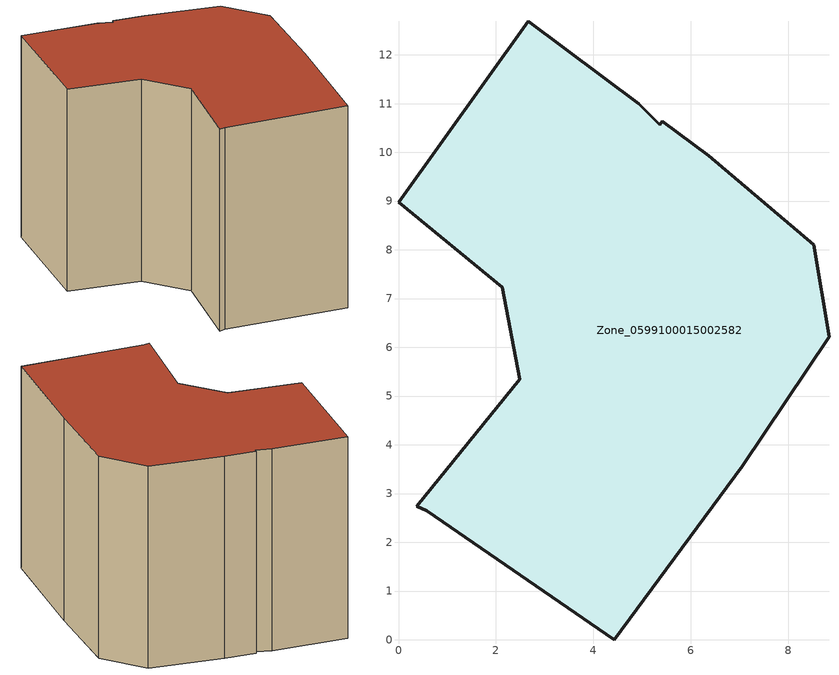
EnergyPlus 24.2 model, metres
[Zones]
Zone_0599100015002582
 floor ground (C_G): 5.42,10.64 6.37,9.93 8.52,8.11 8.83,6.22 7.05,3.56 4.43,0 0.58,2.65 0.37,2.74 2.48,5.35 2.13,7.23 0,8.98 2.66,12.69 4.93,11 5.36,10.56 z0.99
 wall outside (C_F): 0,8.98 2.13,7.23 2.48,5.35 0.37,2.74 0.58,2.65 4.43,0 7.05,3.56 8.83,6.22 8.52,8.11 6.37,9.93 5.42,10.64 5.36,10.56 4.93,11 2.66,12.69 0,8.98 z0.99:8.97
 roof outside (C_R): 6.37,9.93 5.42,10.64 5.36,10.56 4.93,11 2.66,12.69 0,8.98 2.13,7.23 2.48,5.35 0.37,2.74 0.58,2.65 4.43,0 7.05,3.56 8.83,6.22 8.52,8.11 z8.97
[BUILDING]
Pand.0599100015002582: North Axis=0; Terrain=City; Loads Convergence Tolerance Value=0.04; Temperature Convergence Tolerance Value=0.4; Solar Distribution=FullExterior; Maximum Number of Warmup Days=25; Minimum Number of Warmup Days=1
[Site:Location]
Rotterdam.The.Hague.AP_ZH_NLD Design_Conditions: Latitude=51.96; Longitude=4.45; Time Zone=1; Elevation=-4.5
[SITE:GROUNDTEMPERATURE:BUILDINGSURFACE]
18, 18, 18, 18, 18, 18, 18, 18, 18, 18, 18, 18
[MATERIAL] Thermal Absorptance=0.9; Solar Absorptance=0.7; Visible Absorptance=0.7
Name | Roughness | Thickness | Conductivity | Density | Specific Heat
G.TI.1975-1991 | MediumSmooth | 0.15 | 0.288461 | 540 | 1210
F.TI.1975-1991 | Rough | 0.3 | 0.230769 | 1920 | 840
R.TI.1975-1991 | MediumRough | 0.2 | 0.153846 | 1500 | 1000
[CONSTRUCTION]
C_G: G.TI.1975-1991
C_F: F.TI.1975-1991
C_R: R.TI.1975-1991
[ZONE]
Zone_0599100015002582: Type=1; Multiplier=1; Ceiling Height=Autocalculate; Volume=Autocalculate; Floor Area=autocalculate; Part of Total Floor Area=Yes
[ZONEINFILTRATION:DESIGNFLOWRATE]
Infil_Zone_0599100015002582: Zone or ZoneList or Space or SpaceList=Zone_0599100015002582; Schedule=AlwaysOn; Design Flow Rate Calculation Method=Flow/Area; Flow Rate per Floor Area=0.003; Constant Term Coefficient=1; Temperature Term Coefficient=0; Velocity Term Coefficient=0; Velocity Squared Term Coefficient=0
[HVACTEMPLATE:ZONE:IDEALLOADSAIRSYSTEM]
Zone_0599100015002582: Maximum Heating Supply Air Temperature=50; Minimum Cooling Supply Air Temperature=13; Maximum Heating Supply Air Humidity Ratio=0.0156; Minimum Cooling Supply Air Humidity Ratio=0.0077; Heating Limit=NoLimit; Cooling Limit=NoLimit; Dehumidification Control Type=ConstantSensibleHeatRatio; Cooling Sensible Heat Ratio=0.7; Dehumidification Setpoint=60; Humidification Control Type=None; Humidification Setpoint=30; Outdoor Air Method=None; Outdoor Air Flow Rate per Person=0.00944; Outdoor Air Flow Rate per Zone Floor Area=0; Outdoor Air Flow Rate per Zone=0; Demand Controlled Ventilation Type=None; Outdoor Air Economizer Type=NoEconomizer; Heat Recovery Type=None; Sensible Heat Recovery Effectiveness=0.7; Latent Heat Recovery Effectiveness=0.65
[ZONECONTROL:THERMOSTAT]
ThermostatControl_Zone_0599100015002582: Zone or ZoneList=Zone_0599100015002582; Control Type Schedule=DualSetpointControlType; Control 1=Thermostat_Zone_0599100015002582; Temperature Difference Between Cutout And Setpoint=0
[THERMOSTATSETPOINT:DUALSETPOINT]
Thermostat_Zone_0599100015002582: Heating Setpoint Temperature Schedule=HeatingSetpoint_Zone_0599100015002582; Cooling Setpoint Temperature Schedule=CoolingSetpoint_Zone_0599100015002582
[SCHEDULE:COMPACT]
HeatingSetpoint_Zone_0599100015002582: Through: 12/31, For: AllDays, Until: 24:00, 21
CoolingSetpoint_Zone_0599100015002582: Through: 12/31, For: AllDays, Until: 24:00, 24
DualSetpointControlType: Through: 12/31, For: AllDays, Until: 24:00, 4
AlwaysOn: Through: 12/31, For: AllDays, Until: 24:00, 1
